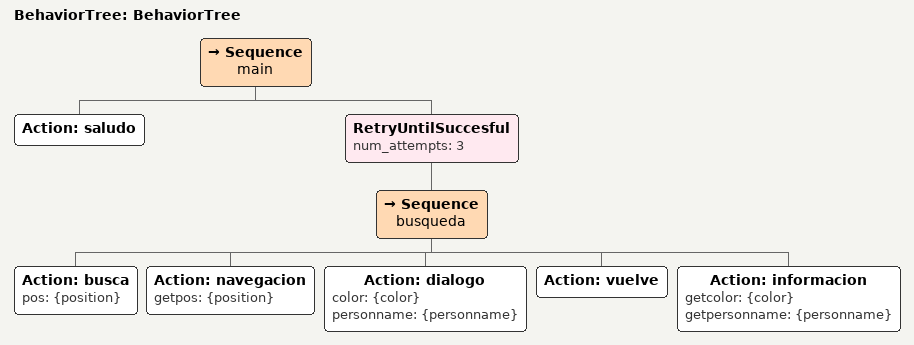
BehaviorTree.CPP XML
<?xml version="1.0"?>
<root main_tree_to_execute="BehaviorTree">
    <BehaviorTree ID="BehaviorTree">
        <Sequence name="main">
            <Action ID="saludo"/>
            <RetryUntilSuccesful num_attempts="3">
                <Sequence name="busqueda">
                    <Action ID="busca" pos="{position}"/>
                    <Action ID="navegacion" getpos="{position}"/>
                    <Action ID="dialogo" color="{color}" personname="{personname}"/>
                    <Action ID="vuelve"/>
                    <Action ID="informacion" getcolor="{color}" getpersonname="{personname}"/>
                </Sequence>
            </RetryUntilSuccesful>
        </Sequence>
    </BehaviorTree>
</root>
